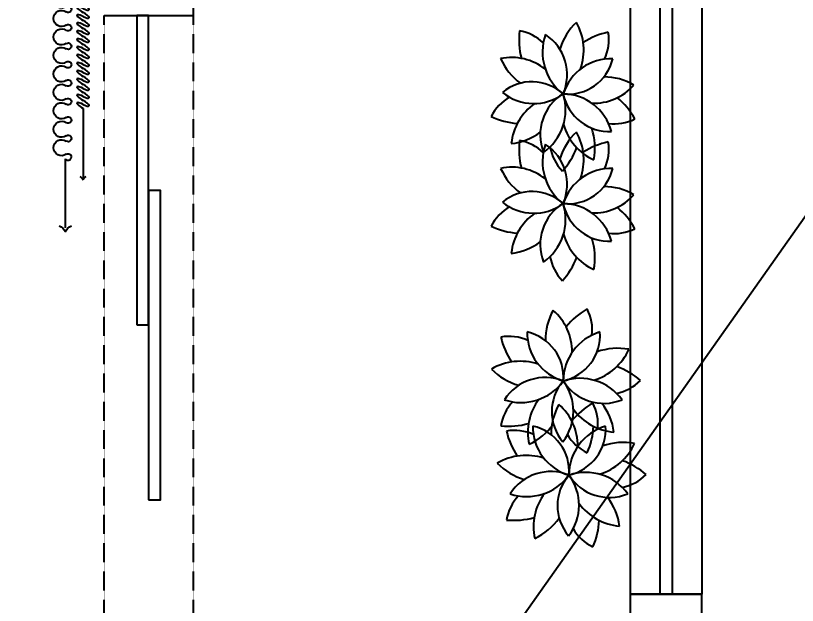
# Model space of a CAD drawing. Header units: millimetres. Extents: x 148889 to 229003, y -70503 to 111106.
# Drawn here: x 214379 to 217007, y -45727 to -43744 of the extents above; entities that cross this region are included whole.
import ezdxf

# ---------------------------------------------------------------- set-up
doc = ezdxf.new("R2010")
doc.units = ezdxf.units.MM
doc.header["$PDMODE"] = 3
doc.linetypes.add('HIDDEN', pattern=[0.375, 0.25, -0.125])
for name, color, linetype in [('C-门套', 16, 'Continuous'), ('P-原墙线', 7, 'Continuous'), ('P-外部尺寸', 44, 'Continuous'), ('P-新墙线', 4, 'Continuous'), ('P-活动家具', 3, 'Continuous'), ('P-窗', 3, 'Continuous'), ('P-门', 1, 'Continuous')]:
    doc.layers.add(name, color=color, linetype=linetype)
doc.styles.add('Arial', font='arial.ttf')
doc.dimstyles.new('1比80', dxfattribs={"dimscale": 80, "dimtxt": 2, "dimasz": 1.25, "dimexe": 1, "dimexo": 1, "dimgap": 0.25, "dimtad": 1, "dimdec": 0, "dimrnd": 0.005, "dimzin": 0, "dimdsep": 46, "dimtxsty": 'Arial', "dimblk": 'ARCHTICK', "dimcen": 0.125, "dimdle": 1, "dimclrd": 44, "dimclre": 44, "dimclrt": 50, "dimadec": 0, "dimazin": 0, "dimtfac": 1, "dimtdec": 0, "dimtix": 1, "dimtmove": 2, "dimatfit": 3, "dimldrblk": 'DOT', "dimfxl": 5, "dimfxlon": 1, "dimtvp": 1, "dimtolj": 1, "dimtzin": 0, "dimarcsym": 0})

# ---------------------------------------------------------------- blocks, each defined once
blk = doc.blocks.new('_ArchTick')
at = {"color": 0, "linetype": 'ByBlock', "const_width": 0.15}
blk.add_lwpolyline([(-0.5, -0.5), (0.5, 0.5)], dxfattribs=at)
blk = doc.blocks.new('*D351')
at = {"layer": 'Defpoints', "color": 0}
for p in [(214675.9, -43424.4), (218361.2, -43424.4), (215774.2, -47039.4)]:
    blk.add_point(p, dxfattribs=at)
at = {"layer": 'P-外部尺寸', "color": 44, "lineweight": -2}
for p, q in [((218361.2, -47119.4), (218361.2, -43344.4)), ((217961.2, -43424.4), (218441.2, -43424.4)), ((217961.2, -47039.4), (218441.2, -47039.4))]:
    blk.add_line(p, q, dxfattribs=at)
at = {"layer": 'P-外部尺寸', "color": 44, "lineweight": -2, "xscale": 100, "yscale": 100, "zscale": 100}
for p, rotation in [((218361.2, -43424.4), 90), ((218361.2, -47039.4), 270)]:
    blk.add_blockref('_ArchTick', p, dxfattribs=dict(at, rotation=rotation))
at = {"layer": 'P-外部尺寸', "color": 50, "insert": (218259.4, -45231.9), "char_height": 160, "attachment_point": 5, "rotation": 90, "style": 'Arial'}
blk.add_mtext('\\A1;3615', dxfattribs=at)
blk = doc.blocks.new('_Dot')
at = {"color": 0, "linetype": 'ByBlock', "lineweight": -2}
blk.add_line((-0.5, 0), (-1, 0), dxfattribs=at)
at = {"color": 0, "linetype": 'ByBlock', "const_width": 0.5}
blk.add_lwpolyline([(-0.25, 0, 1), (0.25, 0, 1)], format="xyb", close=True, dxfattribs=at)
blk = doc.blocks.new('A$C040036E0')
at = {"layer": 'P-活动家具', "color": 252}
for centre, major_axis, start_param, end_param in [((385.7, 383.1), (202.1, 29.1), 2.498092, 3.028027), ((82.6, 339.5), (186.3, 26.8), -0.154769, 0.708626), ((448.8, 269.5), (251.2, 36.2), 1.958443, 2.327421), ((180.6, 411.7), (156.5, 22.5), -0.252922, 0.335933), ((293.2, 403.6), (171.7, 24.7), 2.980605, 4.267607), ((81.8, 253.7), (158.3, 22.8), -0.226113, 1.19114), ((414.6, 243.8), (171.7, 24.7), 1.723968, 3.01097), ((205, 393.6), (158.3, 22.8), -1.48275, -0.065497), ((56.6, 236.5), (156.5, 22.5), 1.003715, 1.592571), ((279.1, 443.3), (251.2, 36.2), 3.21508, 3.584058), ((288.5, 419.9), (186.3, 26.8), -1.411406, -0.548011), ((422.8, 151.2), (202.1, 29.1), 1.241454, 1.77139), ((95.8, 123.3), (186.3, 26.8), 1.101868, 1.965263), ((331.6, 56.6), (251.2, 36.2), 0.701806, 1.070784), ((148.9, 419), (202.1, 29.1), 3.754729, 4.284664), ((178.9, 96.5), (158.3, 22.8), 1.030524, 2.447777), ((296.3, 80.4), (171.7, 24.7), 0.467331, 1.754333), ((99.9, 338.9), (171.7, 24.7), 4.237242, 5.524244), ((362, 139.2), (158.3, 22.8), 2.287161, 3.704414), ((101.8, 139.2), (171.7, 24.7), -0.789306, 0.497696), ((378.1, 322.8), (158.3, 22.8), 3.543798, 4.961051), ((388.3, 351.3), (156.5, 22.5), -1.509559, -0.920704), ((187.7, 67.8), (156.5, 22.5), 2.260352, 2.849208), ((309.9, 70), (186.3, 26.8), 2.358505, 3.2219), ((208.9, 43.6), (202.1, 29.1), -0.015183, 0.514753), ((429, 253.3), (186.3, 26.8), 3.615142, 4.478537), ((56.9, 337.8), (251.2, 36.2), 4.471717, 4.840695), ((39.6, 209.1), (202.1, 29.1), -1.27182, -0.741884), ((89.4, 98.8), (251.2, 36.2), -0.554831, -0.185853), ((392.7, 138.7), (156.5, 22.5), 3.516989, 4.105845)]:
    blk.add_ellipse(centre, major_axis=major_axis, ratio=0.978972, start_param=start_param, end_param=end_param, dxfattribs=at)
blk = doc.blocks.new('A$C3A1E34E2')
at = {"color": 0, "linetype": 'ByBlock'}
for p, q in [((899.3, 121.9), (1231.8, 121.9)), ((657.5, 36.8, 0), (1000.5, 36.8, 0))]:
    blk.add_line(p, q, dxfattribs=at)
for centre, start, end in [((1016.9, 68.9, 0), 206.8177, 243.0269), ((1016.9, 4.6, 0), 116.9731, 153.1823)]:
    blk.add_arc(centre, 36.1, start, end, dxfattribs=at)
for centre, major_axis, start_param, end_param in [((48.4, 139.7), (-27.4, 27.4), -0.785341, 1.400999), ((48.4, 139.7), (-27.4, 27.4), 3.311504, 5.497844), ((137.1, 139.7), (27.4, 27.4), 0.785455, 2.971795), ((137.1, 139.7), (27.4, 27.4), 4.8823, 7.06864), ((225.8, 139.7), (-27.4, 27.4), -0.785341, 1.400999), ((225.8, 139.7), (27.4, 27.4), 4.8823, 7.06864), ((314.4, 139.7), (27.4, 27.4), 0.785341, 2.971681), ((314.4, 139.7), (27.4, 27.4), 4.882187, 7.068527), ((403.1, 139.7), (27.4, 27.4), 0.785341, 2.971681), ((403.1, 139.7), (27.4, 27.4), 4.882187, 7.068527), ((491.8, 139.7), (-27.4, 27.4), -0.785341, 1.400999), ((491.8, 139.7), (-27.4, 27.4), 3.311504, 5.497844), ((580.5, 139.7), (27.4, 27.4), 0.785455, 2.971795), ((580.5, 139.7), (27.4, 27.4), 4.8823, 7.06864), ((669.1, 139.7), (-27.4, 27.4), -0.785341, 1.400999), ((669.1, 139.7), (27.4, 27.4), 4.8823, 7.06864), ((757.8, 139.7), (27.4, 27.4), 0.785341, 2.971681), ((757.8, 139.7), (27.4, 27.4), 4.882187, 7.068527), ((846.5, 139.7), (27.4, 27.4), 0.785341, 2.971681), ((846.5, 139.7), (27.4, 27.4), 4.882187, 7.068527), ((1280.2, 181), (46.9, 46.9), 2.824252, 3.456222), ((92.7, 108.3), (-11, 11), 0.169911, 4.542591), ((181.4, 108.3), (11, 11), 1.740708, 6.113388), ((270.1, 108.3), (-11, 11), 0.169911, 4.542591), ((358.8, 108.3), (11, 11), 1.740594, 6.113274), ((447.4, 108.3), (-11, 11), 0.169798, 2.356194), ((447.4, 108.3), (11, 11), 3.927048, 6.113388), ((536.1, 108.3), (-11, 11), 0.169911, 4.542591), ((624.8, 108.3), (11, 11), 1.740708, 6.113388), ((713.5, 108.3), (-11, 11), 0.169911, 4.542591), ((802.1, 108.3), (11, 11), 1.740594, 6.113274), ((890.8, 108.3), (-11, 11), 0.169798, 2.356194), ((1280.2, 62.9), (-46.9, 46.9), -0.314629, 0.31734)]:
    blk.add_ellipse(centre, major_axis=major_axis, ratio=1, start_param=start_param, end_param=end_param, dxfattribs=at)
at = {"color": 0, "linetype": 'ByBlock', "extrusion": (0, 0, -1)}
blk.add_ellipse((890.8, 108.3), major_axis=(13.9, 8.4), ratio=0.942431, start_param=-0.491972, end_param=2.091434, dxfattribs=at)
at = {"color": 0, "extrusion": (0, 0, -1)}
for centre, start_param, end_param in [((33.7, 36.8, 0), -1.424879, 1.716714), ((72.1, 36.8, 0), -1.424879, 1.716714), ((110.5, 36.8, 0), -1.424879, 1.716714), ((148.9, 36.8, 0), -1.424879, 1.716714), ((187.3, 36.8, 0), -1.424879, 1.716714), ((225.7, 36.8, 0), -1.424879, 1.716714), ((264, 36.8, 0), -1.424879, 1.716714), ((302.4, 36.8, 0), -1.424879, 1.716714), ((340.8, 36.8, 0), -1.424879, 1.716714), ((379.2, 36.8, 0), -1.424879, 1.716714), ((417.6, 36.8, 0), -1.424879, 1.716714), ((456, 36.8, 0), -1.424879, 1.716714), ((494.4, 36.8, 0), -1.424879, 1.716714), ((532.7, 36.8, 0), -1.424879, 1.716714), ((571.1, 36.8, 0), -1.424879, 1.716714), ((609.5, 36.8, 0), -1.424879, 1.716714), ((647.9, 36.8, 0), -1.424879, 1.716714), ((14.5, 36.8, 0), 1.716714, 4.546394), ((52.9, 36.8, 0), 1.716714, 4.858306), ((91.3, 36.8, 0), 1.716714, 4.858306), ((129.7, 36.8, 0), 1.716714, 4.858306), ((168.1, 36.8, 0), 1.716714, 4.858306), ((206.5, 36.8, 0), 1.716714, 4.858306), ((244.9, 36.8, 0), 1.716714, 4.858306), ((283.2, 36.8, 0), 1.716714, 4.858306), ((321.6, 36.8, 0), 1.716714, 4.858306), ((360, 36.8, 0), 1.716714, 4.858306), ((398.4, 36.8, 0), 1.716714, 4.858306), ((436.8, 36.8, 0), 1.716714, 4.858306), ((475.2, 36.8, 0), 1.716714, 4.858306), ((513.6, 36.8, 0), 1.716714, 4.858306), ((551.9, 36.8, 0), 1.716714, 4.858306), ((590.3, 36.8, 0), 1.716714, 4.858306), ((628.7, 36.8, 0), 1.716714, 4.858306)]:
    blk.add_ellipse(centre, major_axis=(-16.5, 28.6), ratio=0.254545, start_param=start_param, end_param=end_param, dxfattribs=at)

msp = doc.modelspace()

# ---------------------------------------------------------------- linework, layer by layer
at = {"layer": 'C-门套', "linetype": 'HIDDEN'}
msp.add_lwpolyline([(214675.9, -43744.4), (214975.9, -43744.4), (214975.9, -45764.4), (214675.9, -45764.4)], close=True, dxfattribs=at)
at = {"layer": 'P-原墙线'}
for p, q in [((214975.9, -43064.4), (214975.9, -43744.4)), ((214675.9, -43744.4), (214975.9, -43744.4)), ((216445.9, -46939.4), (216445.9, -45689.4)), ((216445.9, -45689.4), (216685.9, -45689.4)), ((216685.9, -46749.4), (216685.9, -45689.4))]:
    msp.add_line(p, q, dxfattribs=at)
at = {"layer": 'P-新墙线'}
msp.add_line((198589.5, -70502.6), (222613.5, -36529.3), dxfattribs=at)
at = {"layer": 'P-窗'}
for p, q in [((216545.9, -45689.4), (216545.9, -43714.4)), ((216585.9, -43714.4), (216585.9, -45689.4))]:
    msp.add_line(p, q, dxfattribs=at)
msp.add_lwpolyline([(216445.9, -43714.4), (216685.9, -43714.4), (216685.9, -45689.4), (216445.9, -45689.4)], close=True, dxfattribs=at)
at = {"layer": 'P-门'}
for points in [[(214785.9, -44784.4), (214825.9, -44784.4), (214825.9, -43744.4), (214785.9, -43744.4)], [(214825.9, -45372.1), (214865.9, -45372.1), (214865.9, -44332.1), (214825.9, -44332.1)]]:
    msp.add_lwpolyline(points, close=True, dxfattribs=at)

# ---------------------------------------------------------------- block references
at = {"layer": 'P-活动家具', "color": 252, "xscale": -0.7000000000007276, "yscale": 0.7000000000007276, "zscale": 0.7000000000000002, "rotation": 90}
msp.add_blockref('A$C3A1E34E2', (214631, -43595.9, 3.8), dxfattribs=at)
at = {"layer": 'P-活动家具', "rotation": 268.9796374803987}
for p in [(215983, -43762.2), (215983, -44131)]:
    msp.add_blockref('A$C040036E0', p, dxfattribs=at)
at = {"layer": 'P-活动家具'}
for p in [(215979, -45214), (215998.1, -45530.3)]:
    msp.add_blockref('A$C040036E0', p, dxfattribs=at)

# ---------------------------------------------------------------- dimensions: what is measured, and where the dimension line sits
at = {"layer": 'P-外部尺寸'}
dim = msp.add_linear_dim(base=(218361.2, -43424.4), p1=(215774.2, -47039.4), p2=(214675.9, -43424.4), angle=90, dimstyle='1比80', dxfattribs=at)
dim.commit()
dim.dimension.update_dxf_attribs({"geometry": '*D351', "text_midpoint": (218259.4, -45231.9)})

doc.saveas('drawing.dxf')
